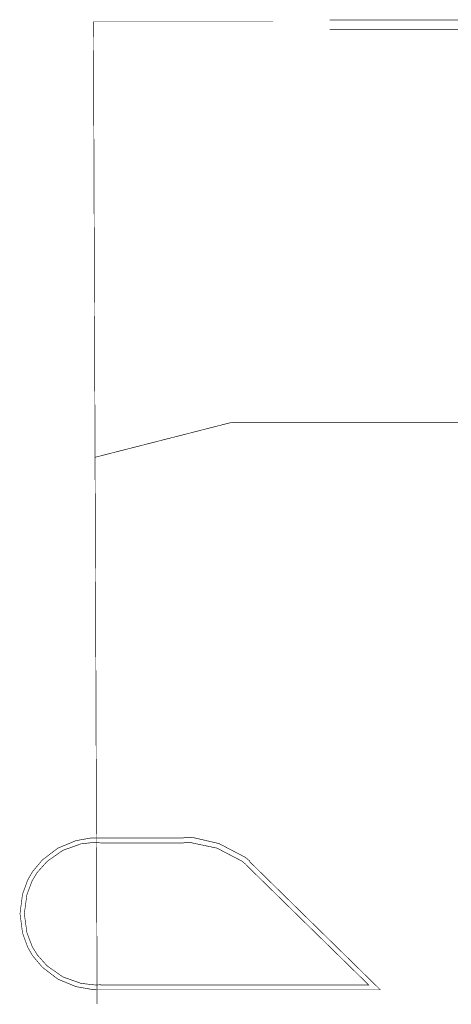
# Model space of a CAD drawing. Extents: x 36 to 176, y 113 to 255.
# Drawn here: x 36 to 65.6, y 112.7 to 180.2 of the extents above; entities that cross this region are included whole.
import ezdxf

# ---------------------------------------------------------------- set-up
doc = ezdxf.new("R2010")
doc.units = 0
doc.header["$MEASUREMENT"] = 0
doc.layers.add('C00-00-00-BLACK', color=7, linetype='Continuous')

msp = doc.modelspace()

# ---------------------------------------------------------------- linework, layer by layer
at = {"layer": 'C00-00-00-BLACK', "const_width": 0.0423}
for points in [[(41.3452, 112.692), (41.0916, 180.086), (53.4098, 180.086)], [(57.3056, 180.213), (93.8816, 180.213), (93.8816, 169.207)], [(57.3056, 179.578), (93.8816, 179.578)], [(99.4269, 152.612), (50.6166, 152.612), (41.1759, 150.199)], [(41.239, 124.079), (40.9014, 124.079), (39.8861, 123.899), (38.6457, 123.384), (37.5789, 122.567), (36.9164, 121.777), (36.7467, 121.484), (36.5788, 121.192), (36.2271, 120.221), (36.0549, 118.89), (36.2299, 117.558), (36.5827, 116.589), (36.751, 116.295), (36.9203, 116.003), (37.586, 115.215), (38.6525, 114.399), (39.8942, 113.885), (40.9099, 113.707), (41.2475, 113.707)], [(41.5742, 123.771), (41.2433, 123.795), (40.2332, 123.679), (38.989, 123.234), (37.9099, 122.473), (37.2332, 121.715), (37.0597, 121.43), (36.8875, 121.146), (36.5277, 120.197), (36.3513, 118.888), (36.5305, 117.578), (36.8942, 116.63), (37.0664, 116.345), (37.2403, 116.061), (37.9194, 115.305), (39.0013, 114.547), (40.247, 114.106), (41.257, 113.993), (41.5879, 114.016)], [(47.2722, 124.079), (41.2186, 124.079)], [(41.5576, 123.741), (47.2722, 123.741)], [(51.5842, 122.245), (51.2822, 122.494), (49.5681, 123.388), (47.6747, 123.784), (47.2817, 123.782)], [(51.8294, 122.494), (51.5112, 122.757), (49.7032, 123.702), (47.8966, 124.121), (47.293, 124.121)], [(41.2186, 113.665), (60.7769, 113.665), (51.8019, 122.47)], [(51.5895, 122.217), (59.9722, 114.004), (41.5576, 114.004)]]:
    msp.add_lwpolyline(points, dxfattribs=at)

doc.saveas('drawing.dxf')
